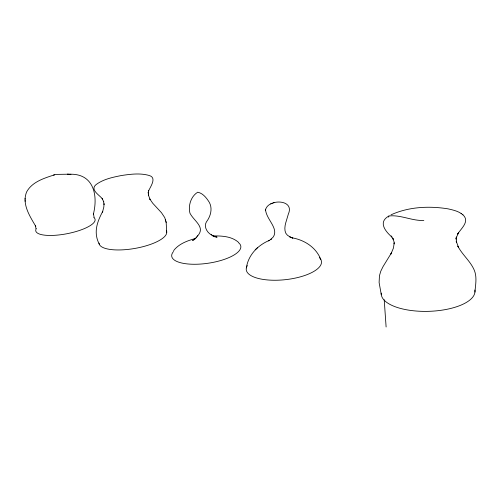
<?xml version="1.0" encoding="UTF-8"?>
<svg xmlns="http://www.w3.org/2000/svg" width="501" height="501" viewBox="0 0 501 501"><rect width="100%" height="100%" fill="white"/><g stroke="black" fill="none" stroke-linecap="round" stroke-linejoin="round"><path stroke-width="0.75" d="M246.354 267.897C248.252 255.047 257.739 245.239 269.4 240.374L268.592 240.868L271.248 239.083L270.722 239.472L273.321 236.873C278.8 228.337 266.576 219.62 265.574 210.025M265.605 209.6C268.442 198.646 295.02 199.122 288.363 214.021L285.664 223.102C284.624 226.903 284.023 232.458 287.436 235.238L290.486 237.198L289.866 236.942L292.828 238.075L291.908 237.781C304.408 239.941 316.031 247.3 320.809 259.48M265.555 210.389L265.624 209.243M388.457 217.133L388.958 215.987C400.625 214.597 412.022 221.016 423.833 220.465M35.953 228.569L35.446 225.638L35.784 226.414C29.935 216.294 21.568 203.938 26.678 191.833C32.189 181.825 44.094 178.224 54.233 174.918L53.751 175.106L55.285 174.417L68.606 174.204M474.929 292.089C475.512 284.994 477.096 277.529 474.46 270.634C470.721 261.347 462.36 254.996 457.845 246.141L458.459 247.269L456.204 241.125L456.474 242.196L456.173 238.031L456.142 239.102L456.461 237.042L456.117 238.138L458.409 232.909L457.707 234.08C460.369 229.22 468.848 222.732 464.383 216.376C460.4 211.572 453.9 210.188 448.088 208.861C429.106 205.786 408.716 206.788 391.024 214.816M197.601 235.94C205.679 227.022 194.156 221.336 189.942 213.175C188.019 205.723 190.937 196.286 197.72 192.215C202.291 193.079 205.654 196.887 208.147 200.563C213.138 207.12 211.04 215.85 206.387 221.937C203.588 226.458 206.988 232.614 211.503 234.95L211.197 234.75L214.898 236.591L214.221 236.347L217.09 237.155L213.576 236.553M173.634 250.625C178.945 243.63 187.775 240.624 195.916 238.332M196.617 237.173L197.782 235.708M196.837 236.898L193.743 239.747L194.952 238.902L192.566 240.411L194.789 239.359M255.178 249.792L256.318 248.765M256.418 248.684L257.495 247.707M388.958 215.987C378.08 221.855 384.862 230.917 391.901 237.079L391.193 236.002L393.442 239.415L392.759 238.376L394.049 241.851L394.249 243.887L394.174 242.835L393.473 247.951L390.918 254.063L391.506 252.823L383.046 266.588L380.76 271.248L379.457 275.713L379.107 282.526L381.305 294.776M272.381 203.249L270.697 203.932M273.433 202.905L274.016 202.748M212.556 235.927C221.298 235.821 231.211 236.115 238.2 242.071M69.457 174.248C93.355 173.246 98.296 194.789 93.374 214.203L93.418 213.357L94.088 217.384M67.347 174.141L70.942 174.317M461.077 213.401L461.434 213.658M462.598 214.534L462.968 214.804M166.733 232.214L166.163 222.469L164.773 217.672L161.479 212.712L152.717 203.231L149.805 198.978L150.137 199.573L148.377 194.989L148.484 195.59L148.29 192.428L148.177 193.067L148.684 190.305L148.565 190.956C150.457 186.623 157.189 177.592 149.091 175.456C140.092 172.908 130.542 174.16 121.449 175.519C112.637 177.279 103.325 179.164 95.985 184.669C89.66 189.81 99.893 195.371 102.542 199.035L102.104 198.477L103.77 201.847L103.557 201.258L104.039 204.433L104.045 203.801L103.813 207.101L102.498 212.13L102.749 211.366C96.893 222.356 93.274 232.733 99.392 244.438M165.505 219.538L165.731 220.572M165.931 221.429L166.163 222.469M384.211 299.755L386.114 326.984M25.05 198.44L25.075 199.31M25.106 200.45L25.131 201.333M474.86 290.041A46.887 18.85 -1.7 0 1 428.981 311.328A46.887 18.85 -1.7 0 1 381.248 293.116M319.425 257.658A37.838 14.122 -6.2 0 1 285.482 279.664A37.838 14.122 -6.2 0 1 247.356 265.586M238.332 242.553A34.907 12.137 -8.3 0 1 207.232 263.369A34.907 12.137 -8.3 0 1 173.571 251.439M93.881 217.528A30.217 8.736 -11 0 1 66.821 233.754A30.217 8.736 -11 0 1 36.316 228.525M166.301 230.717A34.287 10.928 -9.9 0 1 135.852 248.258A34.287 10.928 -9.9 0 1 99.066 243.098"/></g></svg>
